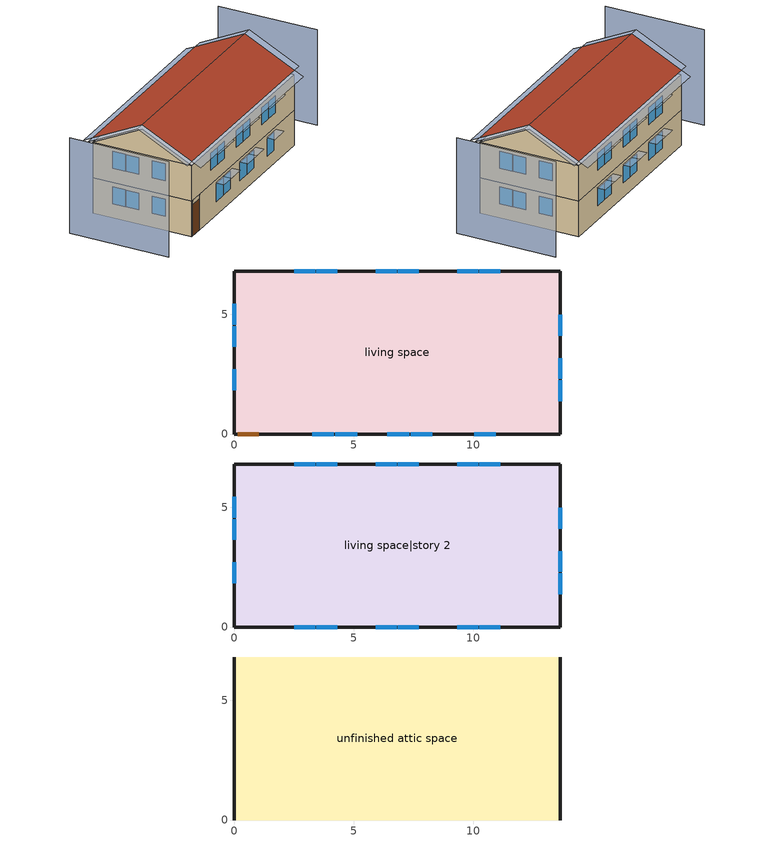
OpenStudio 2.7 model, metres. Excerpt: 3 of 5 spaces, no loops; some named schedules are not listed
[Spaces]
living space
 floor foundation (FloorFndGrndFinSlab): 0,0 0,6.82 13.63,6.82 13.63,0 z0
 wall outside (WallExtInsFin): 0,6.82 0,0 0.13,0 1.05,0 13.63,0 13.63,6.82 0,6.82 z0:2.44
 window (WindowConstruction): 3.25,0 4.16,0 / 4.22,0 5.14,0 / 6.4,0 7.31,0 / 7.37,0 8.28,0 / 10.03,0 10.94,0 z0.92:2.13; 11.12,6.82 10.25,6.82 / 10.19,6.82 9.33,6.82 / 7.71,6.82 6.85,6.82 / 6.79,6.82 5.92,6.82 / 4.3,6.82 3.44,6.82 / 3.38,6.82 2.51,6.82 / 0,5.44 0,4.57 / 0,4.51 0,3.65 / 0,2.7 0,1.84 / 13.63,1.38 13.63,2.24 / 13.63,2.3 13.63,3.17 / 13.63,4.11 13.63,4.98 z0.98:2.13
 door (Door): 0.15,0 1.02,0 z0:2.13
living space|story 2
 floor to living space (FloorFinUninsFin): 0,0 0,6.82 13.63,6.82 13.63,0 z2.44
 wall outside (WallExtInsFin): 0,6.82 0,0 13.63,0 13.63,6.82 0,6.82 z2.44:4.88
 window (WindowConstruction): 2.51,0 3.38,0 / 3.44,0 4.31,0 / 5.92,0 6.79,0 / 6.85,0 7.71,0 / 9.33,0 10.19,0 / 10.25,0 11.12,0 / 11.12,6.82 10.25,6.82 / 10.19,6.82 9.33,6.82 / 7.71,6.82 6.85,6.82 / 6.79,6.82 5.92,6.82 / 4.3,6.82 3.44,6.82 / 3.38,6.82 2.51,6.82 / 0,5.44 0,4.57 / 0,4.51 0,3.65 / 0,2.7 0,1.84 / 13.63,1.38 13.63,2.24 / 13.63,2.3 13.63,3.17 / 13.63,4.11 13.63,4.98 z3.42:4.57
unfinished attic space
 floor to living space|story 2 (FloorFinInsUnfinAttic): 0,6.82 13.63,6.82 13.63,0 0,0 z4.88
 wall outside (WallExtUninsUnfin): 0,3.41,6.58 0,6.82,4.88 0,0,4.88; 13.63,3.41,6.58 13.63,0,4.88 13.63,6.82,4.88
 roof outside (RoofUnfinInsExt): 13.63,3.41,6.89 0,3.41,6.89 0,0,5.18 13.63,0,5.18; 0,3.41,6.89 13.63,3.41,6.89 13.63,6.82,5.18 0,6.82,5.18
shading: -3.05,6.82 -3.05,0 / 16.68,0 16.68,6.82 z0:6.58; 14.24,0,5.18 14.24,3.41,6.89 13.63,3.41,6.89 13.63,0,5.18; -0.61,3.41,6.89 -0.61,0,5.18 0,0,5.18 0,3.41,6.89; 0,-0.61,4.88 13.63,-0.61,4.88 13.63,0,5.18 0,0,5.18; -0.61,6.82,5.18 -0.61,3.41,6.89 0,3.41,6.89 0,6.82,5.18; 14.24,3.41,6.89 14.24,6.82,5.18 13.63,6.82,5.18 13.63,3.41,6.89; 13.63,7.43,4.88 0,7.43,4.88 0,6.82,5.18 13.63,6.82,5.18; 7.87,0 6.69,0 6.69,-0.61 7.87,-0.61 z4.72; 13.63,3.32 13.63,2.15 14.24,2.15 14.24,3.32 z4.72; 5.77,6.82 6.94,6.82 6.94,7.43 5.77,7.43 z4.72; 11.09,0 9.88,0 9.88,-0.61 11.09,-0.61 z2.29; 3.53,0 2.36,0 2.36,-0.61 3.53,-0.61 z4.72; 2.36,6.82 3.53,6.82 3.53,7.43 2.36,7.43 z4.72; 4.46,0 3.29,0 3.29,-0.61 4.46,-0.61 z4.72; 6.94,0 5.77,0 5.77,-0.61 6.94,-0.61 z4.72; 5.29,0 4.07,0 4.07,-0.61 5.29,-0.61 z2.29; 10.35,0 9.17,0 9.17,-0.61 10.35,-0.61 z4.72; 0,4.42 0,5.59 -0.61,5.59 -0.61,4.42 z4.72; 11.27,0 10.1,0 10.1,-0.61 11.27,-0.61 z4.72; 3.29,6.82 4.46,6.82 4.46,7.43 3.29,7.43 z2.29; 4.32,0 3.1,0 3.1,-0.61 4.32,-0.61 z2.29; 7.46,0 6.24,0 6.24,-0.61 7.46,-0.61 z2.29; 13.63,5.13 13.63,3.96 14.24,3.96 14.24,5.13 z2.29; 8.44,0 7.22,0 7.22,-0.61 8.44,-0.61 z2.29; 10.1,6.82 11.27,6.82 11.27,7.43 10.1,7.43 z4.72; 9.18,6.82 10.35,6.82 10.35,7.43 9.18,7.43 z4.72; 6.69,6.82 7.86,6.82 7.86,7.43 6.69,7.43 z4.72; 3.29,6.82 4.46,6.82 4.46,7.43 3.29,7.43 z4.72; 10.1,6.82 11.27,6.82 11.27,7.43 10.1,7.43 z2.29; 9.18,6.82 10.35,6.82 10.35,7.43 9.18,7.43 z2.29; 6.69,6.82 7.86,6.82 7.86,7.43 6.69,7.43 z2.29; 5.77,6.82 6.94,6.82 6.94,7.43 5.77,7.43 z2.29; 2.36,6.82 3.53,6.82 3.53,7.43 2.36,7.43 z2.29; 0,3.5 0,4.67 -0.61,4.67 -0.61,3.5 z4.72; 0,1.69 0,2.86 -0.61,2.86 -0.61,1.69 z4.72; 13.63,5.13 13.63,3.96 14.24,3.96 14.24,5.13 z4.72; 0,4.42 0,5.59 -0.61,5.59 -0.61,4.42 z2.29; 0,3.5 0,4.67 -0.61,4.67 -0.61,3.5 z2.29; 0,1.69 0,2.86 -0.61,2.86 -0.61,1.69 z2.29; 13.63,3.32 13.63,2.15 14.24,2.15 14.24,3.32 z2.29; 13.63,2.39 13.63,1.22 14.24,1.22 14.24,2.39 z4.72; 13.63,2.39 13.63,1.22 14.24,1.22 14.24,2.39 z2.29
[Building]
Building 1: North Axis {deg}=180; Standards Number of Stories=2; Standards Number of Above Ground Stories=2; Standards Building Type=singlefamilydetached; Standards Number of Living Units=1
[Site]
Denver Intl Ap_CO_USA: Latitude {deg}=39.83; Longitude {deg}=-104.65; Time Zone {hr}=-7; Elevation {m}=1650; Terrain=Suburbs
[ClimateZones]
Climate Zone Institution Name 2=Building America; Climate Zone Document Year 2=0; Climate Zone Value 2=Cold
[Site:WaterMainsTemperature]
Calculation Method=Correlation; Annual Average Outdoor Air Temperature {C}=10.8753; Maximum Difference In Monthly Average Outdoor Air Temperatures {deltaC}=23.1524
[Site:GroundTemperature:Deep]
10.8753, 10.8753, 10.8753, 10.8753, 10.8753, 10.8753, 10.8753, 10.8753, 10.8753, 10.8753, 10.8753, 10.8753
[Material] Roughness=Rough
Name | Thickness {m} | Conductivity {W/m-K} | Density {kg/m3} | Specific Heat {J/kg-K} | Thermal Absorptance | Solar Absorptance | Visible Absorptance
FloorUAAdditionalCeilingIns | 0.12827 | 0.0411113 | 16.02 | 1046.75
FloorUATrussandIns | 0.0889 | 0.0436674 | 50.7834 | 1165.1
Drywall 0.5 in. | 0.0127 | 0.160291 | 801 | 837.4 | 0.9 | 0.5 | 0.1
Asphalt Shingles, Medium | 0.009525 | 0.162714 | 1121.4 | 1465.45 | 0.91 | 0.85 | 0.85
RoofSheathing | 0.01905 | 0.115458 | 512.64 | 1214.23
RoofUARoofIns | 0.18415 | 8.02397 | 37.0049 | 1207.88
Vinyl, Light | 0.009525 | 0.089435 | 177.822 | 1046.75 | 0.9 | 0.3 | 0.3
WallSheathing | 0.0127 | 0.115458 | 512.64 | 1214.23
WallStudAndCavity | 0.0889 | 0.054245 | 162.403 | 1178.92
WallStudAndCavity 1 | 0.0889 | 0.393744 | 83.0341 | 1211.67
WallStudAndCavity 2 | 0.0889 | 0.397942 | 83.0341 | 1211.67
res furniture material living space|story 2 | 0.1524 | 0.115458 | 640.8 | 1214.23 | 0.9 | 0.6 | 0.1
FootingMaterial | 0.2032 | 1.803125 | 2242.8 | 837.4 | 0.9
Concrete 4.0 in. | 0.1016 | 1.803125 | 2242.8 | 837.4 | 0.9
Floor Covering | 0.0127 | 0.0433444 | 54.468 | 1339.84 | 0.9 | 0.9
FloorFinStudAndAirFloor | 0.1397 | 0.557395 | 67.691 | 1210.98
Wood Floor | 0.015875 | 0.115458 | 544.68 | 1214.23
DoorMaterial | 0.04445 | 0.0612267 | 512.64 | 1214.23
[Construction]
FloorFinInsUnfinAttic: FloorUAAdditionalCeilingIns, FloorUATrussandIns, Drywall 0.5 in.
RoofUnfinInsExt: Asphalt Shingles, Medium, RoofSheathing, RoofUARoofIns
WallExtInsFin: Vinyl, Light, WallSheathing, WallStudAndCavity, Drywall 0.5 in.
WallExtUninsUnfin: Vinyl, Light, WallSheathing, WallStudAndCavity 1
WallIntFinUninsFin: WallStudAndCavity 2, Drywall 0.5 in.
res furniture construction living space|story 2; res furniture construction living space: res furniture material living space|story 2
FootingConstruction: FootingMaterial
FloorFndGrndFinSlab: Concrete 4.0 in., Floor Covering
FloorFinUninsFin: Drywall 0.5 in., FloorFinStudAndAirFloor, RoofSheathing, Wood Floor, Floor Covering
WindowConstruction: WindowMaterial
Door: DoorMaterial
[WindowMaterial:Shade]
CoolingShade: Solar Transmittance=0.999; Solar Reflectance=0.00099; Visible Transmittance=0.999; Visible Reflectance=0.00099; Thermal Hemispherical Emissivity=1e-005; Thermal Transmittance=0.999; Thickness {m}=0.0001; Conductivity {W/m-K}=10000; Shade to Glass Distance {m}=0.001; Top Opening Multiplier=0; Bottom Opening Multiplier=0; Left-Side Opening Multiplier=0; Right-Side Opening Multiplier=0; Airflow Permeability=0
[WindowMaterial:SimpleGlazingSystem]
WindowMaterial: U-Factor {W/m2-K}=2.10086; Solar Heat Gain Coefficient=0.21
[ThermalZone] Use Ideal Air Loads=No
living zone: Thermostat=living zone temperature setpoint
unfinished attic zone: 
res ds res ashp htg asys ret air zone; res ds res ashp clg asys ret air zone: Volume {m3}=0.25
[Space]
Name | Space Type | Thermal Zone | Building Unit
living space; living space|story 2 | Space Type 1 | living zone | unit 1
unfinished attic space | Space Type 2 | unfinished attic zone
res ds res ashp htg asys ret air space |  | res ds res ashp htg asys ret air zone
res ds res ashp clg asys ret air space |  | res ds res ashp clg asys ret air zone
[SpaceType]
Name | Standards Space Type
Space Type 1 | living
Space Type 2 | unfinished attic
[BuildingUnit]
unit 1: Building Unit Type=Residential
[People:Definition] Number of People Calculation Method=People; Number of People {people}=1.32; Fraction Radiant=0.319734; Sensible Heat Fraction=0.573; Carbon Dioxide Generation Rate {m3/s-W}=0; Enable ASHRAE 55 Comfort Warnings=No; Mean Radiant Temperature Calculation Type=ZoneAveraged
res occupants|living space|story 2; res occupants|living space
[People] Number of People Schedule=res occupants schedule; Activity Level Schedule=Schedule Ruleset 1; Multiplier=1
Name | People Definition | Space or SpaceType
res occupants|living space|story 2 | res occupants|living space|story 2 | living space|story 2
res occupants|living space | res occupants|living space | living space
[InternalMass:Definition] Design Level Calculation Method=SurfaceArea
Name | Construction | Surface Area {m2}
living space|story 2 Partition; living space Partition | WallIntFinUninsFin | 92.903
res furniture mass living space|story 2 | res furniture construction living space|story 2 | 37.1612
res furniture mass living space | res furniture construction living space | 37.1612
[InternalMass] Multiplier=1
Name | Internal Mass Definition | Space or SpaceType
living space|story 2 Partition | living space|story 2 Partition | living space|story 2
living space Partition | living space Partition | living space
res furniture mass living space|story 2 | res furniture mass living space|story 2 | living space|story 2
res furniture mass living space | res furniture mass living space | living space
[Foundation:Kiva]
Foundation Kiva 1: Wall Height Above Grade {m}=0.2032; Wall Depth Below Slab {m}=0.2032; Footing Wall Construction=FootingConstruction
[Foundation:Kiva:Settings]
Soil Conductivity {W/m-K}=1.731; Soil Density {kg/m3}=1842.3; Soil Specific Heat {J/kg-K}=418.7; Ground Solar Absorptivity=0.9; Ground Thermal Absorptivity=0.9; Ground Surface Roughness {m}=0.03; Far-Field Width {m}=40; Deep-Ground Boundary Condition=ZeroFlux; Deep-Ground Depth {m}=40; Minimum Cell Dimension {m}=0.02; Maximum Cell Growth Coefficient=1.5; Simulation Timestep=Hourly
[SurfaceProperty:ExposedFoundationPerimeter]
Surface 1: Exposed Perimeter Calculation Method=TotalExposedPerimeter; Total Exposed Perimeter {m}=40.8932
[ShadingControl]
WindowShadingControl: Shading Type=InteriorShade; Shading Device Material=CoolingShade; Shading Control Type=OnIfScheduleAllows; Schedule=Window shading schedule; Shading Control Is Scheduled=Yes
[WaterUse:Equipment:Definition]
Name | Peak Flow Rate {m3/s} | Target Temperature Schedule
res shower | 0.000274695 | res shower temperature schedule
res sink | 0.000212399 | res sink temperature schedule
res bath | 0.000429619 | res bath temperature schedule
res shower dist=0.0 | 0 | res shower temperature schedule
res sink dist=0.0 | 0 | res sink temperature schedule
res bath dist=0.0 | 0 | res bath temperature schedule
res cw | 0.000697118 | res cw temperature schedule
res dw | 6.66818e-05 | res dw temperature schedule
[WaterUse:Equipment] Space=living space|story 2
Name | Water Use Equipment Definition | Flow Rate Fraction Schedule
res shower | res shower | res shower schedule
res sink | res sink | res sink schedule
res bath | res bath | res bath schedule
res shower dist=0.0 | res shower dist=0.0 | res shower schedule
res sink dist=0.0 | res sink dist=0.0 | res sink schedule
res bath dist=0.0 | res bath dist=0.0 | res bath schedule
res cw | res cw | res cw schedule
res dw | res dw | res dw schedule
[OtherEquipment:Definition] Design Level Calculation Method=EquipmentLevel
Name | Design Level {W} | Fraction Latent | Fraction Radiant | Fraction Lost
res shower | 7899.46 | 0.487197 | 0 | 0
res sink | 2132.88 | 0.312222 | 0 | 0
res bath | 6337.27 | 0 | 0 | 0
res hot water distribution | 99.0622 | 0 | 0 | 0
res cd gas | 195712 | 0.05 | 0.06 | 0.85
res range gas | 375.952 | 0.2 | 0.18 | 0.5
res ds res ashp htg asys SupSLkToLvEq; res ds res ashp htg asys SupLatLkToLvEq; res ds res ashp htg asys SupDCnToLvEq; res ds res ashp htg asys SupDCnToAhEq; res ds res ashp htg asys RetDCnToPlEq; res ds res ashp htg asys RetDCnToAhEquip; res ds res ashp htg asys SupSLkToAhEq; res ds res ashp htg asys SupLatLkToAhEq; res ds res ashp htg asys RetSLkEq; res ds res ashp htg asys RetLatLkEq; res ds res ashp clg asys SupSLkToLvEq; res ds res ashp clg asys SupLatLkToLvEq; res ds res ashp clg asys SupDCnToLvEq; res ds res ashp clg asys SupDCnToAhEq; res ds res ashp clg asys RetDCnToPlEq; res ds res ashp clg asys RetDCnToAhEquip; res ds res ashp clg asys SupSLkToAhEq; res ds res ashp clg asys SupLatLkToAhEq; res ds res ashp clg asys RetSLkEq; res ds res ashp clg asys RetLatLkEq | 0
[OtherEquipment]
Name | Other Equipment Definition | Space or SpaceType | Schedule | Fuel Type
res shower | res shower | living space|story 2 | res shower schedule
res sink | res sink | living space|story 2 | res sink schedule
res bath | res bath | living space|story 2 | res bath schedule
res hot water distribution | res hot water distribution | living space|story 2 | res hot water distribution schedule
res cd gas | res cd gas | living space|story 2 | res cd gas schedule | NaturalGas
res range gas | res range gas | living space|story 2 | res range gas|false schedule | NaturalGas
res ds res ashp htg asys SupSLkToLvEq | res ds res ashp htg asys SupSLkToLvEq | living space|story 2 | Always On Discrete | None
res ds res ashp htg asys SupLatLkToLvEq | res ds res ashp htg asys SupLatLkToLvEq | living space|story 2 | Always On Discrete | None
res ds res ashp htg asys SupDCnToLvEq | res ds res ashp htg asys SupDCnToLvEq | living space|story 2 | Always On Discrete | None
res ds res ashp htg asys SupDCnToAhEq | res ds res ashp htg asys SupDCnToAhEq | unfinished attic space | Always On Discrete | None
res ds res ashp htg asys RetDCnToPlEq | res ds res ashp htg asys RetDCnToPlEq | res ds res ashp htg asys ret air space | Always On Discrete | None
res ds res ashp htg asys RetDCnToAhEquip | res ds res ashp htg asys RetDCnToAhEquip | unfinished attic space | Always On Discrete | None
res ds res ashp htg asys SupSLkToAhEq | res ds res ashp htg asys SupSLkToAhEq | unfinished attic space | Always On Discrete | None
res ds res ashp htg asys SupLatLkToAhEq | res ds res ashp htg asys SupLatLkToAhEq | unfinished attic space | Always On Discrete | None
res ds res ashp htg asys RetSLkEq | res ds res ashp htg asys RetSLkEq | res ds res ashp htg asys ret air space | Always On Discrete | None
res ds res ashp htg asys RetLatLkEq | res ds res ashp htg asys RetLatLkEq | res ds res ashp htg asys ret air space | Always On Discrete | None
res ds res ashp clg asys SupSLkToLvEq | res ds res ashp clg asys SupSLkToLvEq | living space|story 2 | Always On Discrete | None
res ds res ashp clg asys SupLatLkToLvEq | res ds res ashp clg asys SupLatLkToLvEq | living space|story 2 | Always On Discrete | None
res ds res ashp clg asys SupDCnToLvEq | res ds res ashp clg asys SupDCnToLvEq | living space|story 2 | Always On Discrete | None
res ds res ashp clg asys SupDCnToAhEq | res ds res ashp clg asys SupDCnToAhEq | unfinished attic space | Always On Discrete | None
res ds res ashp clg asys RetDCnToPlEq | res ds res ashp clg asys RetDCnToPlEq | res ds res ashp clg asys ret air space | Always On Discrete | None
res ds res ashp clg asys RetDCnToAhEquip | res ds res ashp clg asys RetDCnToAhEquip | unfinished attic space | Always On Discrete | None
res ds res ashp clg asys SupSLkToAhEq | res ds res ashp clg asys SupSLkToAhEq | unfinished attic space | Always On Discrete | None
res ds res ashp clg asys SupLatLkToAhEq | res ds res ashp clg asys SupLatLkToAhEq | unfinished attic space | Always On Discrete | None
res ds res ashp clg asys RetSLkEq | res ds res ashp clg asys RetSLkEq | res ds res ashp clg asys ret air space | Always On Discrete | None
res ds res ashp clg asys RetLatLkEq | res ds res ashp clg asys RetLatLkEq | res ds res ashp clg asys ret air space | Always On Discrete | None
[ThermostatSetpoint:DualSetpoint]
living zone temperature setpoint: Heating Setpoint Temperature Schedule=res heating setpoint; Cooling Setpoint Temperature Schedule=res cooling setpoint
[ElectricEquipment:Definition] Design Level Calculation Method=EquipmentLevel
Name | Design Level {W} | Fraction Latent | Fraction Radiant | Fraction Lost
res refrig | 65.0889 | 0 | 0 | 0
res cw | 7800.9 | 0 | 0.48 | 0.2
res cd electric | 14731 | 0 | 0.6 | 0
res dw | 8743.86 | 0.15 | 0.36 | 0.25
res range electric | 35.9069 | 0.3 | 0.24 | 0.3
res misc plug loads|living space|story 2; res misc plug loads|living space | 201.481 | 0.021 | 0.558 | 0.049
res infil_1 house fan; res infil_1 range fan; res infil_1 bath fan | 0 | 0 | 0 | 1
[ElectricEquipment]
Name | Electric Equipment Definition | Space or SpaceType | Schedule
res refrig | res refrig | living space|story 2 | res refrig schedule
res cw | res cw | living space|story 2 | res cw schedule
res cd electric | res cd electric | living space|story 2 | res cd gas schedule
res dw | res dw | living space|story 2 | res dw schedule
res range electric | res range electric | living space|story 2 | res range gas|false schedule
res misc plug loads|living space|story 2 | res misc plug loads|living space|story 2 | living space|story 2 | res misc plug loads schedule
res misc plug loads|living space | res misc plug loads|living space | living space | res misc plug loads schedule
res infil_1 house fan | res infil_1 house fan | living space|story 2 | Always On Discrete
res infil_1 range fan | res infil_1 range fan | living space|story 2 | Always On Discrete
res infil_1 bath fan | res infil_1 bath fan | living space|story 2 | Always On Discrete
[Lights:Definition] Design Level Calculation Method=LightingLevel; Lighting Level {W}=213.581; Fraction Radiant=0.6; Fraction Visible=0.2; Return Air Fraction=0
res lighting living space|story 2; res lighting living space
[Lights] Schedule=res lighting schedule; Fraction Replaceable=1
Name | Lights Definition | Space or SpaceType
res lighting living space|story 2 | res lighting living space|story 2 | living space|story 2
res lighting living space | res lighting living space | living space
[Exterior:Lights:Definition]
res lighting exterior: Design Level {W}=87.3605
[Exterior:Lights]
res lighting exterior: Exterior Lights Definition=res lighting exterior; Schedule=res lighting schedule
[SpaceInfiltration:EffectiveLeakageArea]
res infil|unfinished attic space: Space or SpaceType=unfinished attic space; Schedule=Always On Discrete; Effective Air Leakage Area {cm2}=3093.67; Stack Coefficient=0.000139594; Wind Coefficient=4.10673e-05
[SpaceInfiltration:DesignFlowRate] Space or SpaceType=living space|story 2; Schedule=Always On Discrete; Design Flow Rate Calculation Method=Flow/Space; Design Flow Rate {m3/s}=0
res nv_1 flow; res infil_1 flow
[ZoneMixing] Schedule=Always On Continuous; Design Flow Rate Calculation Method=Flow/Zone; Design Flow Rate {m3/s}=0
Name | Zone | Source Zone
res ds res ashp htg asys AhToLivMix; res ds res ashp clg asys AhToLivMix | living zone | unfinished attic zone
res ds res ashp htg asys LivToAhMix; res ds res ashp clg asys LivToAhMix | unfinished attic zone | living zone
[Schedule:Ruleset]
Name | Default Day Schedule | Summer Design Day Schedule | Winter Design Day Schedule
res occupants schedule | Schedule Day 3 | res occupants schedule summer design | res occupants schedule winter design
Schedule Ruleset 1 | Schedule Day 4
Window shading schedule | Schedule Day 5
res shower schedule | Schedule Day 6
res sink schedule | Schedule Day 7
res bath schedule | Schedule Day 8
res hot water distribution schedule | Schedule Day 9
res heating setpoint | Schedule Day 12 | res heating setpoint summer design | res heating setpoint winter design
res cooling setpoint | Schedule Day 13 | res cooling setpoint summer design | res cooling setpoint winter design
res refrig schedule | Schedule Day 14 | res refrig schedule summer design | res refrig schedule winter design
res cw schedule | Schedule Day 15
res cd gas schedule | Schedule Day 16
res dw schedule | Schedule Day 17
res range gas|false schedule | Schedule Day 20 | res range gas|false schedule summer design | res range gas|false schedule winter design
res lighting schedule | Schedule Day 23 | res lighting schedule summer design | res lighting schedule winter design
res misc plug loads schedule | Schedule Day 26 | res misc plug loads schedule summer design | res misc plug loads schedule winter design
[Schedule:Day]
Schedule Day 3; res occupants schedule winter design; Schedule Day 5; Schedule Day 6; Schedule Day 7; Schedule Day 8; Schedule Day 9: 24, 0, 0
res occupants schedule summer design: 24, 0, 1
Schedule Day 4: 24, 0, 112.539
[Schedule:Rule] Apply Sunday=Yes; Apply Monday=Yes; Apply Tuesday=Yes; Apply Wednesday=Yes; Apply Thursday=Yes; Apply Friday=Yes; Apply Saturday=Yes
Name | Schedule Ruleset | Rule Order | Day Schedule | Date Specification Type | Start Month | Start Day | End Month | End Day | Specific Month 1 | Specific Day 1 | Specific Month 2 | Specific Day 2 | Specific Month 3 | Specific Day 3 | Specific Month 4 | Specific Day 4 | Specific Month 5 | Specific Day 5 | Specific Month 6 | Specific Day 6 | Specific Month 7 | Specific Day 7 | Specific Month 8 | Specific Day 8 | Specific Month 9 | Specific Day 9 | Specific Month 10 | Specific Day 10 | Specific Month 11 | Specific Day 11 | Specific Month 12 | Specific Day 12 | Specific Month 13 | Specific Day 13 | Specific Month 14 | Specific Day 14 | Specific Month 15 | Specific Day 15 | Specific Month 16 | Specific Day 16 | Specific Month 17 | Specific Day 17 | Specific Month 18 | Specific Day 18 | Specific Month 19 | Specific Day 19 | Specific Month 20 | Specific Day 20 | Specific Month 21 | Specific Day 21 | Specific Month 22 | Specific Day 22 | Specific Month 23 | Specific Day 23 | Specific Month 24 | Specific Day 24 | Specific Month 25 | Specific Day 25 | Specific Month 26 | Specific Day 26 | Specific Month 27 | Specific Day 27 | Specific Month 28 | Specific Day 28 | Specific Month 29 | Specific Day 29 | Specific Month 30 | Specific Day 30 | Specific Month 31 | Specific Day 31 | Specific Month 32 | Specific Day 32 | Specific Month 33 | Specific Day 33 | Specific Month 34 | Specific Day 34 | Specific Month 35 | Specific Day 35 | Specific Month 36 | Specific Day 36 | Specific Month 37 | Specific Day 37 | Specific Month 38 | Specific Day 38 | Specific Month 39 | Specific Day 39 | Specific Month 40 | Specific Day 40 | Specific Month 41 | Specific Day 41 | Specific Month 42 | Specific Day 42 | Specific Month 43 | Specific Day 43 | Specific Month 44 | Specific Day 44 | Specific Month 45 | Specific Day 45 | Specific Month 46 | Specific Day 46 | Specific Month 47 | Specific Day 47 | Specific Month 48 | Specific Day 48 | Specific Month 49 | Specific Day 49 | Specific Month 50 | Specific Day 50 | Specific Month 51 | Specific Day 51 | Specific Month 52 | Specific Day 52 | Specific Month 53 | Specific Day 53
res occupants schedule allday ruleset1 | res occupants schedule | 11 | res occupants schedule allday1 | DateRange | 1 | 1 | 1 | 31
res occupants schedule allday ruleset2 | res occupants schedule | 10 | res occupants schedule allday2 | DateRange | 2 | 1 | 2 | 28
res occupants schedule allday ruleset3 | res occupants schedule | 9 | res occupants schedule allday3 | DateRange | 3 | 1 | 3 | 31
res occupants schedule allday ruleset4 | res occupants schedule | 8 | res occupants schedule allday4 | DateRange | 4 | 1 | 4 | 30
res occupants schedule allday ruleset5 | res occupants schedule | 7 | res occupants schedule allday5 | DateRange | 5 | 1 | 5 | 31
res occupants schedule allday ruleset6 | res occupants schedule | 6 | res occupants schedule allday6 | DateRange | 6 | 1 | 6 | 30
res occupants schedule allday ruleset7 | res occupants schedule | 5 | res occupants schedule allday7 | DateRange | 7 | 1 | 7 | 31
res occupants schedule allday ruleset8 | res occupants schedule | 4 | res occupants schedule allday8 | DateRange | 8 | 1 | 8 | 31
res occupants schedule allday ruleset9 | res occupants schedule | 3 | res occupants schedule allday9 | DateRange | 9 | 1 | 9 | 30
res occupants schedule allday ruleset10 | res occupants schedule | 2 | res occupants schedule allday10 | DateRange | 10 | 1 | 10 | 31
res occupants schedule allday ruleset11 | res occupants schedule | 1 | res occupants schedule allday11 | DateRange | 11 | 1 | 11 | 30
res occupants schedule allday ruleset12 | res occupants schedule | 0 | res occupants schedule allday12 | DateRange | 12 | 1 | 12 | 31
Window shading schedule allday ruleset1 | Window shading schedule | 11 | Window shading schedule allday1 | DateRange | 1 | 1 | 1 | 31
Window shading schedule allday ruleset2 | Window shading schedule | 10 | Window shading schedule allday2 | DateRange | 2 | 1 | 2 | 28
Window shading schedule allday ruleset3 | Window shading schedule | 9 | Window shading schedule allday3 | DateRange | 3 | 1 | 3 | 31
Window shading schedule allday ruleset4 | Window shading schedule | 8 | Window shading schedule allday4 | DateRange | 4 | 1 | 4 | 30
Window shading schedule allday ruleset5 | Window shading schedule | 7 | Window shading schedule allday5 | DateRange | 5 | 1 | 5 | 31
Window shading schedule allday ruleset6 | Window shading schedule | 6 | Window shading schedule allday6 | DateRange | 6 | 1 | 6 | 30
Window shading schedule allday ruleset7 | Window shading schedule | 5 | Window shading schedule allday7 | DateRange | 7 | 1 | 7 | 31
Window shading schedule allday ruleset8 | Window shading schedule | 4 | Window shading schedule allday8 | DateRange | 8 | 1 | 8 | 31
Window shading schedule allday ruleset9 | Window shading schedule | 3 | Window shading schedule allday9 | DateRange | 9 | 1 | 9 | 30
Window shading schedule allday ruleset10 | Window shading schedule | 2 | Window shading schedule allday10 | DateRange | 10 | 1 | 10 | 31
Window shading schedule allday ruleset11 | Window shading schedule | 1 | Window shading schedule allday11 | DateRange | 11 | 1 | 11 | 30
Window shading schedule allday ruleset12 | Window shading schedule | 0 | Window shading schedule allday12 | DateRange | 12 | 1 | 12 | 31
res shower schedule allday ruleset1 | res shower schedule | 6 | res shower schedule allday1 | SpecificDates |  |  |  |  | 1 | 1 | 1 | 8 | 1 | 15 | 1 | 22 | 1 | 29 | 2 | 5 | 2 | 12 | 2 | 19 | 2 | 26 | 3 | 5 | 3 | 12 | 3 | 19 | 3 | 26 | 4 | 2 | 4 | 9 | 4 | 16 | 4 | 23 | 4 | 30 | 5 | 7 | 5 | 14 | 5 | 21 | 5 | 28 | 6 | 4 | 6 | 11 | 6 | 18 | 6 | 25 | 7 | 2 | 7 | 9 | 7 | 16 | 7 | 23 | 7 | 30 | 8 | 6 | 8 | 13 | 8 | 20 | 8 | 27 | 9 | 3 | 9 | 10 | 9 | 17 | 9 | 24 | 10 | 1 | 10 | 8 | 10 | 15 | 10 | 22 | 10 | 29 | 11 | 5 | 11 | 12 | 11 | 19 | 11 | 26 | 12 | 3 | 12 | 10 | 12 | 17 | 12 | 24 | 12 | 31
res shower schedule allday ruleset2 | res shower schedule | 5 | res shower schedule allday2 | SpecificDates |  |  |  |  | 1 | 2 | 1 | 9 | 1 | 16 | 1 | 23 | 1 | 30 | 2 | 6 | 2 | 13 | 2 | 20 | 2 | 27 | 3 | 6 | 3 | 13 | 3 | 20 | 3 | 27 | 4 | 3 | 4 | 10 | 4 | 17 | 4 | 24 | 5 | 1 | 5 | 8 | 5 | 15 | 5 | 22 | 5 | 29 | 6 | 5 | 6 | 12 | 6 | 19 | 6 | 26 | 7 | 3 | 7 | 10 | 7 | 17 | 7 | 24 | 7 | 31 | 8 | 7 | 8 | 14 | 8 | 21 | 8 | 28 | 9 | 4 | 9 | 11 | 9 | 18 | 9 | 25 | 10 | 2 | 10 | 9 | 10 | 16 | 10 | 23 | 10 | 30 | 11 | 6 | 11 | 13 | 11 | 20 | 11 | 27 | 12 | 4 | 12 | 11 | 12 | 18 | 12 | 25
res shower schedule allday ruleset3 | res shower schedule | 4 | res shower schedule allday3 | SpecificDates |  |  |  |  | 1 | 3 | 1 | 10 | 1 | 17 | 1 | 24 | 1 | 31 | 2 | 7 | 2 | 14 | 2 | 21 | 2 | 28 | 3 | 7 | 3 | 14 | 3 | 21 | 3 | 28 | 4 | 4 | 4 | 11 | 4 | 18 | 4 | 25 | 5 | 2 | 5 | 9 | 5 | 16 | 5 | 23 | 5 | 30 | 6 | 6 | 6 | 13 | 6 | 20 | 6 | 27 | 7 | 4 | 7 | 11 | 7 | 18 | 7 | 25 | 8 | 1 | 8 | 8 | 8 | 15 | 8 | 22 | 8 | 29 | 9 | 5 | 9 | 12 | 9 | 19 | 9 | 26 | 10 | 3 | 10 | 10 | 10 | 17 | 10 | 24 | 10 | 31 | 11 | 7 | 11 | 14 | 11 | 21 | 11 | 28 | 12 | 5 | 12 | 12 | 12 | 19 | 12 | 26
res shower schedule allday ruleset4 | res shower schedule | 3 | res shower schedule allday4 | SpecificDates |  |  |  |  | 1 | 4 | 1 | 11 | 1 | 18 | 1 | 25 | 2 | 1 | 2 | 8 | 2 | 15 | 2 | 22 | 3 | 1 | 3 | 8 | 3 | 15 | 3 | 22 | 3 | 29 | 4 | 5 | 4 | 12 | 4 | 19 | 4 | 26 | 5 | 3 | 5 | 10 | 5 | 17 | 5 | 24 | 5 | 31 | 6 | 7 | 6 | 14 | 6 | 21 | 6 | 28 | 7 | 5 | 7 | 12 | 7 | 19 | 7 | 26 | 8 | 2 | 8 | 9 | 8 | 16 | 8 | 23 | 8 | 30 | 9 | 6 | 9 | 13 | 9 | 20 | 9 | 27 | 10 | 4 | 10 | 11 | 10 | 18 | 10 | 25 | 11 | 1 | 11 | 8 | 11 | 15 | 11 | 22 | 11 | 29 | 12 | 6 | 12 | 13 | 12 | 20 | 12 | 27
res shower schedule allday ruleset5 | res shower schedule | 2 | res shower schedule allday5 | SpecificDates |  |  |  |  | 1 | 5 | 1 | 12 | 1 | 19 | 1 | 26 | 2 | 2 | 2 | 9 | 2 | 16 | 2 | 23 | 3 | 2 | 3 | 9 | 3 | 16 | 3 | 23 | 3 | 30 | 4 | 6 | 4 | 13 | 4 | 20 | 4 | 27 | 5 | 4 | 5 | 11 | 5 | 18 | 5 | 25 | 6 | 1 | 6 | 8 | 6 | 15 | 6 | 22 | 6 | 29 | 7 | 6 | 7 | 13 | 7 | 20 | 7 | 27 | 8 | 3 | 8 | 10 | 8 | 17 | 8 | 24 | 8 | 31 | 9 | 7 | 9 | 14 | 9 | 21 | 9 | 28 | 10 | 5 | 10 | 12 | 10 | 19 | 10 | 26 | 11 | 2 | 11 | 9 | 11 | 16 | 11 | 23 | 11 | 30 | 12 | 7 | 12 | 14 | 12 | 21 | 12 | 28
res shower schedule allday ruleset6 | res shower schedule | 1 | res shower schedule allday6 | SpecificDates |  |  |  |  | 1 | 6 | 1 | 13 | 1 | 20 | 1 | 27 | 2 | 3 | 2 | 10 | 2 | 17 | 2 | 24 | 3 | 3 | 3 | 10 | 3 | 17 | 3 | 24 | 3 | 31 | 4 | 7 | 4 | 14 | 4 | 21 | 4 | 28 | 5 | 5 | 5 | 12 | 5 | 19 | 5 | 26 | 6 | 2 | 6 | 9 | 6 | 16 | 6 | 23 | 6 | 30 | 7 | 7 | 7 | 14 | 7 | 21 | 7 | 28 | 8 | 4 | 8 | 11 | 8 | 18 | 8 | 25 | 9 | 1 | 9 | 8 | 9 | 15 | 9 | 22 | 9 | 29 | 10 | 6 | 10 | 13 | 10 | 20 | 10 | 27 | 11 | 3 | 11 | 10 | 11 | 17 | 11 | 24 | 12 | 1 | 12 | 8 | 12 | 15 | 12 | 22 | 12 | 29
res shower schedule allday ruleset7 | res shower schedule | 0 | res shower schedule allday7 | SpecificDates |  |  |  |  | 1 | 7 | 1 | 14 | 1 | 21 | 1 | 28 | 2 | 4 | 2 | 11 | 2 | 18 | 2 | 25 | 3 | 4 | 3 | 11 | 3 | 18 | 3 | 25 | 4 | 1 | 4 | 8 | 4 | 15 | 4 | 22 | 4 | 29 | 5 | 6 | 5 | 13 | 5 | 20 | 5 | 27 | 6 | 3 | 6 | 10 | 6 | 17 | 6 | 24 | 7 | 1 | 7 | 8 | 7 | 15 | 7 | 22 | 7 | 29 | 8 | 5 | 8 | 12 | 8 | 19 | 8 | 26 | 9 | 2 | 9 | 9 | 9 | 16 | 9 | 23 | 9 | 30 | 10 | 7 | 10 | 14 | 10 | 21 | 10 | 28 | 11 | 4 | 11 | 11 | 11 | 18 | 11 | 25 | 12 | 2 | 12 | 9 | 12 | 16 | 12 | 23 | 12 | 30
res sink schedule allday ruleset1 | res sink schedule | 6 | res sink schedule allday1 | SpecificDates |  |  |  |  | 1 | 1 | 1 | 8 | 1 | 15 | 1 | 22 | 1 | 29 | 2 | 5 | 2 | 12 | 2 | 19 | 2 | 26 | 3 | 5 | 3 | 12 | 3 | 19 | 3 | 26 | 4 | 2 | 4 | 9 | 4 | 16 | 4 | 23 | 4 | 30 | 5 | 7 | 5 | 14 | 5 | 21 | 5 | 28 | 6 | 4 | 6 | 11 | 6 | 18 | 6 | 25 | 7 | 2 | 7 | 9 | 7 | 16 | 7 | 23 | 7 | 30 | 8 | 6 | 8 | 13 | 8 | 20 | 8 | 27 | 9 | 3 | 9 | 10 | 9 | 17 | 9 | 24 | 10 | 1 | 10 | 8 | 10 | 15 | 10 | 22 | 10 | 29 | 11 | 5 | 11 | 12 | 11 | 19 | 11 | 26 | 12 | 3 | 12 | 10 | 12 | 17 | 12 | 24 | 12 | 31
res sink schedule allday ruleset2 | res sink schedule | 5 | res sink schedule allday2 | SpecificDates |  |  |  |  | 1 | 2 | 1 | 9 | 1 | 16 | 1 | 23 | 1 | 30 | 2 | 6 | 2 | 13 | 2 | 20 | 2 | 27 | 3 | 6 | 3 | 13 | 3 | 20 | 3 | 27 | 4 | 3 | 4 | 10 | 4 | 17 | 4 | 24 | 5 | 1 | 5 | 8 | 5 | 15 | 5 | 22 | 5 | 29 | 6 | 5 | 6 | 12 | 6 | 19 | 6 | 26 | 7 | 3 | 7 | 10 | 7 | 17 | 7 | 24 | 7 | 31 | 8 | 7 | 8 | 14 | 8 | 21 | 8 | 28 | 9 | 4 | 9 | 11 | 9 | 18 | 9 | 25 | 10 | 2 | 10 | 9 | 10 | 16 | 10 | 23 | 10 | 30 | 11 | 6 | 11 | 13 | 11 | 20 | 11 | 27 | 12 | 4 | 12 | 11 | 12 | 18 | 12 | 25
res sink schedule allday ruleset3 | res sink schedule | 4 | res sink schedule allday3 | SpecificDates |  |  |  |  | 1 | 3 | 1 | 10 | 1 | 17 | 1 | 24 | 1 | 31 | 2 | 7 | 2 | 14 | 2 | 21 | 2 | 28 | 3 | 7 | 3 | 14 | 3 | 21 | 3 | 28 | 4 | 4 | 4 | 11 | 4 | 18 | 4 | 25 | 5 | 2 | 5 | 9 | 5 | 16 | 5 | 23 | 5 | 30 | 6 | 6 | 6 | 13 | 6 | 20 | 6 | 27 | 7 | 4 | 7 | 11 | 7 | 18 | 7 | 25 | 8 | 1 | 8 | 8 | 8 | 15 | 8 | 22 | 8 | 29 | 9 | 5 | 9 | 12 | 9 | 19 | 9 | 26 | 10 | 3 | 10 | 10 | 10 | 17 | 10 | 24 | 10 | 31 | 11 | 7 | 11 | 14 | 11 | 21 | 11 | 28 | 12 | 5 | 12 | 12 | 12 | 19 | 12 | 26
res sink schedule allday ruleset4 | res sink schedule | 3 | res sink schedule allday4 | SpecificDates |  |  |  |  | 1 | 4 | 1 | 11 | 1 | 18 | 1 | 25 | 2 | 1 | 2 | 8 | 2 | 15 | 2 | 22 | 3 | 1 | 3 | 8 | 3 | 15 | 3 | 22 | 3 | 29 | 4 | 5 | 4 | 12 | 4 | 19 | 4 | 26 | 5 | 3 | 5 | 10 | 5 | 17 | 5 | 24 | 5 | 31 | 6 | 7 | 6 | 14 | 6 | 21 | 6 | 28 | 7 | 5 | 7 | 12 | 7 | 19 | 7 | 26 | 8 | 2 | 8 | 9 | 8 | 16 | 8 | 23 | 8 | 30 | 9 | 6 | 9 | 13 | 9 | 20 | 9 | 27 | 10 | 4 | 10 | 11 | 10 | 18 | 10 | 25 | 11 | 1 | 11 | 8 | 11 | 15 | 11 | 22 | 11 | 29 | 12 | 6 | 12 | 13 | 12 | 20 | 12 | 27
res sink schedule allday ruleset5 | res sink schedule | 2 | res sink schedule allday5 | SpecificDates |  |  |  |  | 1 | 5 | 1 | 12 | 1 | 19 | 1 | 26 | 2 | 2 | 2 | 9 | 2 | 16 | 2 | 23 | 3 | 2 | 3 | 9 | 3 | 16 | 3 | 23 | 3 | 30 | 4 | 6 | 4 | 13 | 4 | 20 | 4 | 27 | 5 | 4 | 5 | 11 | 5 | 18 | 5 | 25 | 6 | 1 | 6 | 8 | 6 | 15 | 6 | 22 | 6 | 29 | 7 | 6 | 7 | 13 | 7 | 20 | 7 | 27 | 8 | 3 | 8 | 10 | 8 | 17 | 8 | 24 | 8 | 31 | 9 | 7 | 9 | 14 | 9 | 21 | 9 | 28 | 10 | 5 | 10 | 12 | 10 | 19 | 10 | 26 | 11 | 2 | 11 | 9 | 11 | 16 | 11 | 23 | 11 | 30 | 12 | 7 | 12 | 14 | 12 | 21 | 12 | 28
res sink schedule allday ruleset6 | res sink schedule | 1 | res sink schedule allday6 | SpecificDates |  |  |  |  | 1 | 6 | 1 | 13 | 1 | 20 | 1 | 27 | 2 | 3 | 2 | 10 | 2 | 17 | 2 | 24 | 3 | 3 | 3 | 10 | 3 | 17 | 3 | 24 | 3 | 31 | 4 | 7 | 4 | 14 | 4 | 21 | 4 | 28 | 5 | 5 | 5 | 12 | 5 | 19 | 5 | 26 | 6 | 2 | 6 | 9 | 6 | 16 | 6 | 23 | 6 | 30 | 7 | 7 | 7 | 14 | 7 | 21 | 7 | 28 | 8 | 4 | 8 | 11 | 8 | 18 | 8 | 25 | 9 | 1 | 9 | 8 | 9 | 15 | 9 | 22 | 9 | 29 | 10 | 6 | 10 | 13 | 10 | 20 | 10 | 27 | 11 | 3 | 11 | 10 | 11 | 17 | 11 | 24 | 12 | 1 | 12 | 8 | 12 | 15 | 12 | 22 | 12 | 29
res sink schedule allday ruleset7 | res sink schedule | 0 | res sink schedule allday7 | SpecificDates |  |  |  |  | 1 | 7 | 1 | 14 | 1 | 21 | 1 | 28 | 2 | 4 | 2 | 11 | 2 | 18 | 2 | 25 | 3 | 4 | 3 | 11 | 3 | 18 | 3 | 25 | 4 | 1 | 4 | 8 | 4 | 15 | 4 | 22 | 4 | 29 | 5 | 6 | 5 | 13 | 5 | 20 | 5 | 27 | 6 | 3 | 6 | 10 | 6 | 17 | 6 | 24 | 7 | 1 | 7 | 8 | 7 | 15 | 7 | 22 | 7 | 29 | 8 | 5 | 8 | 12 | 8 | 19 | 8 | 26 | 9 | 2 | 9 | 9 | 9 | 16 | 9 | 23 | 9 | 30 | 10 | 7 | 10 | 14 | 10 | 21 | 10 | 28 | 11 | 4 | 11 | 11 | 11 | 18 | 11 | 25 | 12 | 2 | 12 | 9 | 12 | 16 | 12 | 23 | 12 | 30
res bath schedule allday ruleset1 | res bath schedule | 6 | res bath schedule allday1 | SpecificDates |  |  |  |  | 1 | 1 | 1 | 8 | 1 | 15 | 1 | 22 | 1 | 29 | 2 | 5 | 2 | 12 | 2 | 19 | 2 | 26 | 3 | 5 | 3 | 12 | 3 | 19 | 3 | 26 | 4 | 2 | 4 | 9 | 4 | 16 | 4 | 23 | 4 | 30 | 5 | 7 | 5 | 14 | 5 | 21 | 5 | 28 | 6 | 4 | 6 | 11 | 6 | 18 | 6 | 25 | 7 | 2 | 7 | 9 | 7 | 16 | 7 | 23 | 7 | 30 | 8 | 6 | 8 | 13 | 8 | 20 | 8 | 27 | 9 | 3 | 9 | 10 | 9 | 17 | 9 | 24 | 10 | 1 | 10 | 8 | 10 | 15 | 10 | 22 | 10 | 29 | 11 | 5 | 11 | 12 | 11 | 19 | 11 | 26 | 12 | 3 | 12 | 10 | 12 | 17 | 12 | 24 | 12 | 31
res bath schedule allday ruleset2 | res bath schedule | 5 | res bath schedule allday2 | SpecificDates |  |  |  |  | 1 | 2 | 1 | 9 | 1 | 16 | 1 | 23 | 1 | 30 | 2 | 6 | 2 | 13 | 2 | 20 | 2 | 27 | 3 | 6 | 3 | 13 | 3 | 20 | 3 | 27 | 4 | 3 | 4 | 10 | 4 | 17 | 4 | 24 | 5 | 1 | 5 | 8 | 5 | 15 | 5 | 22 | 5 | 29 | 6 | 5 | 6 | 12 | 6 | 19 | 6 | 26 | 7 | 3 | 7 | 10 | 7 | 17 | 7 | 24 | 7 | 31 | 8 | 7 | 8 | 14 | 8 | 21 | 8 | 28 | 9 | 4 | 9 | 11 | 9 | 18 | 9 | 25 | 10 | 2 | 10 | 9 | 10 | 16 | 10 | 23 | 10 | 30 | 11 | 6 | 11 | 13 | 11 | 20 | 11 | 27 | 12 | 4 | 12 | 11 | 12 | 18 | 12 | 25
res bath schedule allday ruleset3 | res bath schedule | 4 | res bath schedule allday3 | SpecificDates |  |  |  |  | 1 | 3 | 1 | 10 | 1 | 17 | 1 | 24 | 1 | 31 | 2 | 7 | 2 | 14 | 2 | 21 | 2 | 28 | 3 | 7 | 3 | 14 | 3 | 21 | 3 | 28 | 4 | 4 | 4 | 11 | 4 | 18 | 4 | 25 | 5 | 2 | 5 | 9 | 5 | 16 | 5 | 23 | 5 | 30 | 6 | 6 | 6 | 13 | 6 | 20 | 6 | 27 | 7 | 4 | 7 | 11 | 7 | 18 | 7 | 25 | 8 | 1 | 8 | 8 | 8 | 15 | 8 | 22 | 8 | 29 | 9 | 5 | 9 | 12 | 9 | 19 | 9 | 26 | 10 | 3 | 10 | 10 | 10 | 17 | 10 | 24 | 10 | 31 | 11 | 7 | 11 | 14 | 11 | 21 | 11 | 28 | 12 | 5 | 12 | 12 | 12 | 19 | 12 | 26
res bath schedule allday ruleset4 | res bath schedule | 3 | res bath schedule allday4 | SpecificDates |  |  |  |  | 1 | 4 | 1 | 11 | 1 | 18 | 1 | 25 | 2 | 1 | 2 | 8 | 2 | 15 | 2 | 22 | 3 | 1 | 3 | 8 | 3 | 15 | 3 | 22 | 3 | 29 | 4 | 5 | 4 | 12 | 4 | 19 | 4 | 26 | 5 | 3 | 5 | 10 | 5 | 17 | 5 | 24 | 5 | 31 | 6 | 7 | 6 | 14 | 6 | 21 | 6 | 28 | 7 | 5 | 7 | 12 | 7 | 19 | 7 | 26 | 8 | 2 | 8 | 9 | 8 | 16 | 8 | 23 | 8 | 30 | 9 | 6 | 9 | 13 | 9 | 20 | 9 | 27 | 10 | 4 | 10 | 11 | 10 | 18 | 10 | 25 | 11 | 1 | 11 | 8 | 11 | 15 | 11 | 22 | 11 | 29 | 12 | 6 | 12 | 13 | 12 | 20 | 12 | 27
res bath schedule allday ruleset5 | res bath schedule | 2 | res bath schedule allday5 | SpecificDates |  |  |  |  | 1 | 5 | 1 | 12 | 1 | 19 | 1 | 26 | 2 | 2 | 2 | 9 | 2 | 16 | 2 | 23 | 3 | 2 | 3 | 9 | 3 | 16 | 3 | 23 | 3 | 30 | 4 | 6 | 4 | 13 | 4 | 20 | 4 | 27 | 5 | 4 | 5 | 11 | 5 | 18 | 5 | 25 | 6 | 1 | 6 | 8 | 6 | 15 | 6 | 22 | 6 | 29 | 7 | 6 | 7 | 13 | 7 | 20 | 7 | 27 | 8 | 3 | 8 | 10 | 8 | 17 | 8 | 24 | 8 | 31 | 9 | 7 | 9 | 14 | 9 | 21 | 9 | 28 | 10 | 5 | 10 | 12 | 10 | 19 | 10 | 26 | 11 | 2 | 11 | 9 | 11 | 16 | 11 | 23 | 11 | 30 | 12 | 7 | 12 | 14 | 12 | 21 | 12 | 28
res bath schedule allday ruleset6 | res bath schedule | 1 | res bath schedule allday6 | SpecificDates |  |  |  |  | 1 | 6 | 1 | 13 | 1 | 20 | 1 | 27 | 2 | 3 | 2 | 10 | 2 | 17 | 2 | 24 | 3 | 3 | 3 | 10 | 3 | 17 | 3 | 24 | 3 | 31 | 4 | 7 | 4 | 14 | 4 | 21 | 4 | 28 | 5 | 5 | 5 | 12 | 5 | 19 | 5 | 26 | 6 | 2 | 6 | 9 | 6 | 16 | 6 | 23 | 6 | 30 | 7 | 7 | 7 | 14 | 7 | 21 | 7 | 28 | 8 | 4 | 8 | 11 | 8 | 18 | 8 | 25 | 9 | 1 | 9 | 8 | 9 | 15 | 9 | 22 | 9 | 29 | 10 | 6 | 10 | 13 | 10 | 20 | 10 | 27 | 11 | 3 | 11 | 10 | 11 | 17 | 11 | 24 | 12 | 1 | 12 | 8 | 12 | 15 | 12 | 22 | 12 | 29
res bath schedule allday ruleset7 | res bath schedule | 0 | res bath schedule allday7 | SpecificDates |  |  |  |  | 1 | 7 | 1 | 14 | 1 | 21 | 1 | 28 | 2 | 4 | 2 | 11 | 2 | 18 | 2 | 25 | 3 | 4 | 3 | 11 | 3 | 18 | 3 | 25 | 4 | 1 | 4 | 8 | 4 | 15 | 4 | 22 | 4 | 29 | 5 | 6 | 5 | 13 | 5 | 20 | 5 | 27 | 6 | 3 | 6 | 10 | 6 | 17 | 6 | 24 | 7 | 1 | 7 | 8 | 7 | 15 | 7 | 22 | 7 | 29 | 8 | 5 | 8 | 12 | 8 | 19 | 8 | 26 | 9 | 2 | 9 | 9 | 9 | 16 | 9 | 23 | 9 | 30 | 10 | 7 | 10 | 14 | 10 | 21 | 10 | 28 | 11 | 4 | 11 | 11 | 11 | 18 | 11 | 25 | 12 | 2 | 12 | 9 | 12 | 16 | 12 | 23 | 12 | 30
res hot water distribution schedule allday ruleset1 | res hot water distribution schedule | 11 | res hot water distribution schedule allday1 | DateRange | 1 | 1 | 1 | 31
res hot water distribution schedule allday ruleset2 | res hot water distribution schedule | 10 | res hot water distribution schedule allday2 | DateRange | 2 | 1 | 2 | 28
res hot water distribution schedule allday ruleset3 | res hot water distribution schedule | 9 | res hot water distribution schedule allday3 | DateRange | 3 | 1 | 3 | 31
[Schedule:Constant]
Name | Value
Always On Discrete; Always On Continuous | 1
res shower temperature schedule; res sink temperature schedule; res bath temperature schedule | 43.3333
res cw temperature schedule | 33.6111
res dw temperature schedule | 51.6667
